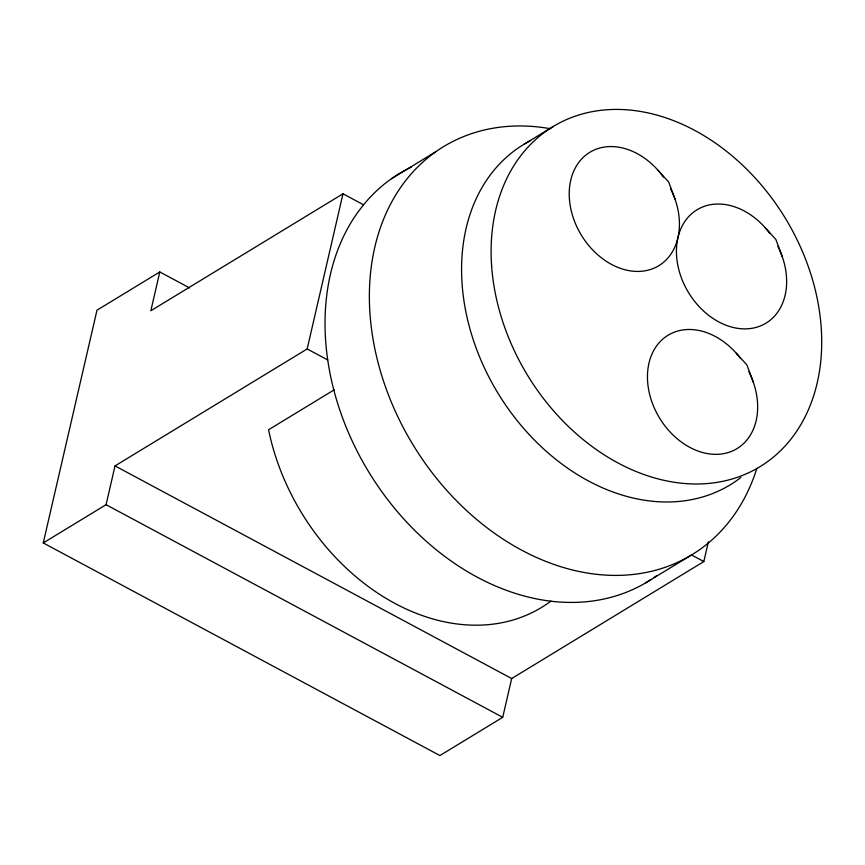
<?xml version="1.0" encoding="UTF-8"?>
<svg xmlns="http://www.w3.org/2000/svg" width="865" height="865" viewBox="0 0 865 865"><rect width="100%" height="100%" fill="white"/><g stroke="black" fill="none" stroke-linecap="round" stroke-linejoin="round"><path stroke-width="1.3" d="M670.645 188.862A66.356 50.311 58.7 0 1 678.074 237.086L677.436 240.102A66.356 50.311 58.7 0 0 741.954 328.797A66.356 50.311 58.7 0 0 777.862 246.33M708.381 541.836L703.829 561.558L511.68 678.528L502.727 717.312L439.907 755.556L43.25 542.939L96.988 310.189L159.798 271.956L189.576 287.915M43.25 542.939L106.071 504.695L115.023 465.911L307.172 348.952L342.994 193.782L363.538 204.8A238.859 181.109 58.7 0 1 411.524 166.977M159.798 271.956L150.845 310.751L342.994 193.782M677.782 238.362L677.338 240.048A66.356 50.311 58.7 0 1 600.44 257.056A66.356 50.311 58.7 0 1 579.453 161.539A66.356 50.311 58.7 0 1 663.509 177.13M363.538 204.8L358.218 211.709A238.859 181.109 58.7 0 0 327.716 359.959L328.311 363.841A238.859 181.109 58.7 0 0 651.042 579.539M391.488 178.709L435.83 151.71M523.79 144.423L553.351 126.431M334.204 389.812L268.561 429.764A205.686 155.96 58.7 0 0 550.843 601.164M645.56 582.923L689.902 555.935M307.172 348.952L327.716 359.959M691.265 554.833L703.829 561.558M115.023 465.911L511.68 678.528M106.071 504.695L502.727 717.312M765.265 227.798L775.873 239.464L782.23 256.602M658.06 170.329L668.667 182.007L675.024 199.145M736.299 353.255L746.906 364.922L753.264 382.071M678.074 237.086A66.356 50.311 58.7 0 1 716.49 204.064A66.356 50.311 58.7 0 1 769.98 233.582M748.885 371.788A66.346 50.311 58.7 0 1 709.732 453.941A66.346 50.311 58.7 0 1 650.102 359.007A66.346 50.311 58.7 0 1 740.256 358.045M756.875 468.3A238.859 181.109 58.7 0 1 533.056 555.881A238.859 181.109 58.7 0 1 369.56 286.683A238.859 181.109 58.7 0 1 550.659 128.755M656.384 575.895A238.859 181.109 58.7 0 1 654.264 577.377M740.829 477.534A199.047 150.921 58.7 0 1 499.44 395.586A199.047 150.921 58.7 0 1 530.688 140.573M491.634 266.096A199.047 150.921 58.7 0 0 750.258 471.998A199.047 150.921 58.7 0 0 727.411 152.013A199.047 150.921 58.7 0 0 491.634 266.096"/></g></svg>
